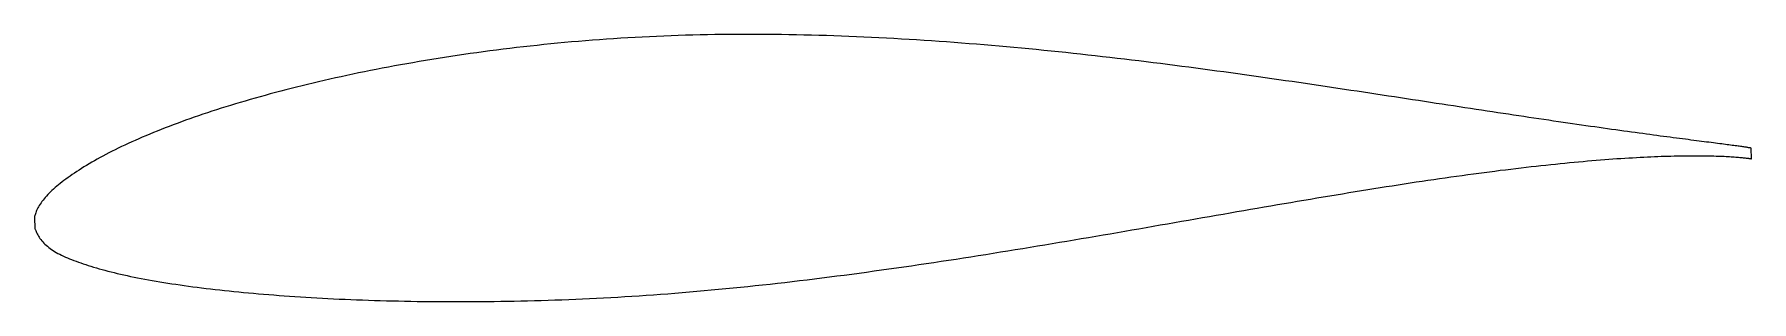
# Model space of a CAD drawing. Header units: metres. Extents: x -19.7 to 40.1, y -3.5 to 5.8.
import ezdxf

# ---------------------------------------------------------------- set-up
doc = ezdxf.new("R2010")
doc.units = ezdxf.units.M

msp = doc.modelspace()

# ---------------------------------------------------------------- linework, layer by layer
msp.add_lwpolyline([(40.06, 1.868), (40.059, 1.869), (40.055, 1.87), (40.05, 1.871), (40.041, 1.873), (40.031, 1.875), (40.018, 1.877), (40.004, 1.88), (39.986, 1.883), (39.967, 1.886), (39.945, 1.89), (39.921, 1.894), (39.895, 1.898), (39.866, 1.902), (39.835, 1.907), (39.802, 1.912), (39.766, 1.917), (39.729, 1.922), (39.689, 1.928), (39.646, 1.934), (39.602, 1.94), (39.555, 1.946), (39.506, 1.953), (39.455, 1.96), (39.401, 1.967), (39.345, 1.974), (39.287, 1.982), (39.227, 1.99), (39.164, 1.998), (39.1, 2.006), (39.033, 2.015), (38.964, 2.024), (38.892, 2.033), (38.819, 2.042), (38.743, 2.052), (38.665, 2.062), (38.585, 2.072), (38.503, 2.083), (38.418, 2.094), (38.331, 2.105), (38.243, 2.116), (38.152, 2.128), (38.058, 2.14), (37.963, 2.152), (37.866, 2.165), (37.766, 2.178), (37.665, 2.191), (37.561, 2.204), (37.455, 2.218), (37.347, 2.232), (37.237, 2.247), (37.125, 2.261), (37.01, 2.277), (36.894, 2.292), (36.776, 2.308), (36.655, 2.324), (36.533, 2.34), (36.409, 2.357), (36.282, 2.374), (36.154, 2.392), (36.023, 2.409), (35.891, 2.427), (35.756, 2.446), (35.62, 2.465), (35.481, 2.484), (35.341, 2.503), (35.199, 2.523), (35.054, 2.544), (34.908, 2.564), (34.76, 2.585), (34.61, 2.607), (34.458, 2.628), (34.305, 2.65), (34.149, 2.673), (33.992, 2.695), (33.833, 2.718), (33.672, 2.742), (33.509, 2.765), (33.344, 2.789), (33.178, 2.814), (33.009, 2.839), (32.839, 2.863), (32.668, 2.889), (32.494, 2.915), (32.319, 2.941), (32.142, 2.967), (31.963, 2.994), (31.783, 3.021), (31.601, 3.048), (31.417, 3.075), (31.232, 3.103), (31.045, 3.131), (30.857, 3.16), (30.667, 3.189), (30.475, 3.218), (30.282, 3.247), (30.087, 3.276), (29.891, 3.306), (29.693, 3.336), (29.494, 3.367), (29.293, 3.397), (29.09, 3.428), (28.887, 3.459), (28.681, 3.491), (28.475, 3.522), (28.267, 3.554), (28.057, 3.586), (27.846, 3.618), (27.634, 3.65), (27.421, 3.683), (27.206, 3.715), (26.989, 3.748), (26.772, 3.781), (26.553, 3.814), (26.333, 3.848), (26.112, 3.881), (25.889, 3.914), (25.665, 3.948), (25.44, 3.981), (25.214, 4.015), (24.987, 4.048), (24.759, 4.082), (24.529, 4.116), (24.298, 4.15), (24.067, 4.183), (23.834, 4.217), (23.6, 4.251), (23.365, 4.285), (23.129, 4.318), (22.892, 4.352), (22.654, 4.385), (22.415, 4.419), (22.176, 4.452), (21.935, 4.485), (21.693, 4.519), (21.451, 4.552), (21.207, 4.585), (20.963, 4.617), (20.718, 4.65), (20.472, 4.682), (20.226, 4.714), (19.978, 4.746), (19.73, 4.778), (19.481, 4.81), (19.231, 4.841), (18.981, 4.872), (18.73, 4.903), (18.478, 4.933), (18.226, 4.963), (17.973, 4.993), (17.72, 5.022), (17.466, 5.052), (17.211, 5.08), (16.956, 5.109), (16.7, 5.137), (16.444, 5.164), (16.187, 5.192), (15.93, 5.218), (15.673, 5.245), (15.415, 5.271), (15.156, 5.296), (14.898, 5.321), (14.639, 5.346), (14.379, 5.37), (14.12, 5.393), (13.86, 5.416), (13.599, 5.439), (13.339, 5.461), (13.078, 5.482), (12.817, 5.503), (12.556, 5.524), (12.294, 5.544), (12.033, 5.563), (11.771, 5.582), (11.509, 5.6), (11.247, 5.617), (10.985, 5.634), (10.723, 5.65), (10.461, 5.666), (10.199, 5.681), (9.937, 5.695), (9.675, 5.709), (9.413, 5.722), (9.152, 5.734), (8.89, 5.745), (8.628, 5.756), (8.366, 5.766), (8.105, 5.776), (7.844, 5.784), (7.583, 5.792), (7.322, 5.799), (7.061, 5.805), (6.801, 5.811), (6.541, 5.816), (6.281, 5.819), (6.022, 5.823), (5.763, 5.825), (5.504, 5.827), (5.245, 5.827), (4.987, 5.827), (4.73, 5.826), (4.473, 5.824), (4.216, 5.821), (3.96, 5.818), (3.704, 5.813), (3.449, 5.808), (3.194, 5.802), (2.94, 5.795), (2.686, 5.787), (2.433, 5.778), (2.181, 5.768), (1.929, 5.757), (1.678, 5.746), (1.428, 5.734), (1.178, 5.721), (0.929, 5.706), (0.681, 5.691), (0.433, 5.676), (0.186, 5.659), (-0.06, 5.642), (-0.305, 5.623), (-0.55, 5.604), (-0.793, 5.584), (-1.036, 5.563), (-1.278, 5.541), (-1.519, 5.519), (-1.759, 5.495), (-1.998, 5.471), (-2.236, 5.446), (-2.473, 5.42), (-2.71, 5.394), (-2.945, 5.367), (-3.179, 5.339), (-3.412, 5.31), (-3.644, 5.281), (-3.876, 5.251), (-4.106, 5.22), (-4.334, 5.189), (-4.562, 5.157), (-4.789, 5.124), (-5.014, 5.091), (-5.239, 5.058), (-5.462, 5.023), (-5.684, 4.988), (-5.905, 4.953), (-6.124, 4.917), (-6.342, 4.88), (-6.559, 4.843), (-6.775, 4.805), (-6.99, 4.767), (-7.203, 4.728), (-7.414, 4.689), (-7.625, 4.649), (-7.834, 4.609), (-8.042, 4.568), (-8.248, 4.527), (-8.453, 4.485), (-8.656, 4.442), (-8.858, 4.4), (-9.059, 4.356), (-9.258, 4.313), (-9.456, 4.268), (-9.652, 4.224), (-9.846, 4.179), (-10.039, 4.133), (-10.231, 4.087), (-10.421, 4.041), (-10.609, 3.994), (-10.796, 3.947), (-10.981, 3.9), (-11.165, 3.852), (-11.347, 3.804), (-11.527, 3.756), (-11.706, 3.707), (-11.883, 3.658), (-12.058, 3.608), (-12.231, 3.559), (-12.403, 3.509), (-12.574, 3.459), (-12.742, 3.408), (-12.909, 3.357), (-13.074, 3.307), (-13.237, 3.255), (-13.398, 3.204), (-13.558, 3.152), (-13.716, 3.101), (-13.872, 3.048), (-14.026, 2.996), (-14.178, 2.944), (-14.328, 2.891), (-14.477, 2.838), (-14.624, 2.785), (-14.769, 2.732), (-14.911, 2.679), (-15.052, 2.626), (-15.192, 2.572), (-15.329, 2.519), (-15.464, 2.465), (-15.597, 2.411), (-15.729, 2.357), (-15.858, 2.303), (-15.985, 2.249), (-16.111, 2.195), (-16.234, 2.141), (-16.355, 2.086), (-16.475, 2.032), (-16.592, 1.977), (-16.707, 1.923), (-16.821, 1.868), (-16.932, 1.814), (-17.041, 1.759), (-17.148, 1.704), (-17.253, 1.649), (-17.356, 1.595), (-17.457, 1.54), (-17.555, 1.486), (-17.652, 1.431), (-17.747, 1.377), (-17.839, 1.323), (-17.929, 1.269), (-18.017, 1.215), (-18.103, 1.162), (-18.187, 1.109), (-18.269, 1.056), (-18.349, 1.003), (-18.426, 0.951), (-18.501, 0.899), (-18.574, 0.848), (-18.645, 0.796), (-18.714, 0.746), (-18.781, 0.695), (-18.845, 0.645), (-18.907, 0.595), (-18.967, 0.545), (-19.025, 0.495), (-19.08, 0.446), (-19.134, 0.397), (-19.185, 0.348), (-19.234, 0.3), (-19.28, 0.252), (-19.325, 0.204), (-19.367, 0.156), (-19.407, 0.108), (-19.445, 0.061), (-19.48, 0.015), (-19.513, -0.032), (-19.544, -0.077), (-19.573, -0.123), (-19.6, -0.167), (-19.624, -0.211), (-19.646, -0.254), (-19.666, -0.296), (-19.683, -0.337), (-19.699, -0.376), (-19.712, -0.413), (-19.723, -0.447), (-19.732, -0.478), (-19.739, -0.504), (-19.744, -0.525), (-19.746, -0.538), (-19.731, -0.92), (-19.73, -0.923), (-19.726, -0.932), (-19.72, -0.947), (-19.711, -0.968), (-19.699, -0.997), (-19.685, -1.032), (-19.669, -1.069), (-19.65, -1.108), (-19.629, -1.149), (-19.605, -1.19), (-19.58, -1.231), (-19.552, -1.271), (-19.521, -1.312), (-19.489, -1.352), (-19.454, -1.392), (-19.417, -1.431), (-19.378, -1.469), (-19.337, -1.507), (-19.293, -1.545), (-19.247, -1.581), (-19.199, -1.618), (-19.149, -1.653), (-19.096, -1.688), (-19.042, -1.722), (-18.985, -1.756), (-18.925, -1.79), (-18.864, -1.822), (-18.801, -1.855), (-18.735, -1.886), (-18.667, -1.918), (-18.597, -1.948), (-18.525, -1.979), (-18.45, -2.009), (-18.373, -2.039), (-18.295, -2.068), (-18.214, -2.097), (-18.131, -2.126), (-18.045, -2.155), (-17.958, -2.183), (-17.868, -2.212), (-17.777, -2.24), (-17.683, -2.268), (-17.587, -2.296), (-17.489, -2.324), (-17.388, -2.351), (-17.286, -2.379), (-17.182, -2.406), (-17.075, -2.433), (-16.967, -2.46), (-16.856, -2.486), (-16.744, -2.513), (-16.629, -2.539), (-16.512, -2.564), (-16.393, -2.59), (-16.273, -2.615), (-16.15, -2.64), (-16.025, -2.664), (-15.898, -2.688), (-15.769, -2.712), (-15.639, -2.735), (-15.506, -2.758), (-15.371, -2.781), (-15.235, -2.803), (-15.096, -2.825), (-14.956, -2.847), (-14.813, -2.868), (-14.669, -2.889), (-14.523, -2.909), (-14.375, -2.93), (-14.225, -2.95), (-14.073, -2.97), (-13.92, -2.989), (-13.764, -3.008), (-13.607, -3.027), (-13.448, -3.045), (-13.287, -3.063), (-13.125, -3.081), (-12.96, -3.098), (-12.794, -3.115), (-12.626, -3.132), (-12.457, -3.148), (-12.285, -3.164), (-12.112, -3.18), (-11.938, -3.195), (-11.761, -3.21), (-11.583, -3.224), (-11.403, -3.239), (-11.222, -3.252), (-11.039, -3.266), (-10.854, -3.279), (-10.668, -3.292), (-10.48, -3.304), (-10.291, -3.316), (-10.1, -3.327), (-9.908, -3.338), (-9.714, -3.349), (-9.518, -3.36), (-9.321, -3.369), (-9.123, -3.379), (-8.923, -3.388), (-8.722, -3.396), (-8.519, -3.404), (-8.315, -3.412), (-8.109, -3.419), (-7.902, -3.426), (-7.694, -3.432), (-7.484, -3.438), (-7.273, -3.443), (-7.06, -3.448), (-6.847, -3.453), (-6.632, -3.456), (-6.416, -3.46), (-6.198, -3.462), (-5.979, -3.465), (-5.76, -3.467), (-5.538, -3.468), (-5.316, -3.469), (-5.093, -3.469), (-4.868, -3.469), (-4.642, -3.469), (-4.415, -3.467), (-4.187, -3.466), (-3.958, -3.464), (-3.728, -3.461), (-3.497, -3.458), (-3.264, -3.454), (-3.031, -3.45), (-2.797, -3.445), (-2.562, -3.44), (-2.326, -3.433), (-2.088, -3.426), (-1.85, -3.419), (-1.611, -3.411), (-1.372, -3.403), (-1.131, -3.394), (-0.889, -3.384), (-0.647, -3.373), (-0.404, -3.362), (-0.16, -3.35), (0.085, -3.338), (0.33, -3.324), (0.576, -3.31), (0.823, -3.296), (1.071, -3.28), (1.319, -3.264), (1.568, -3.248), (1.818, -3.23), (2.068, -3.212), (2.319, -3.193), (2.57, -3.173), (2.822, -3.153), (3.074, -3.132), (3.327, -3.111), (3.581, -3.088), (3.835, -3.065), (4.089, -3.042), (4.344, -3.017), (4.599, -2.992), (4.855, -2.967), (5.111, -2.94), (5.368, -2.913), (5.624, -2.886), (5.882, -2.858), (6.139, -2.829), (6.397, -2.799), (6.655, -2.769), (6.913, -2.739), (7.172, -2.708), (7.43, -2.676), (7.689, -2.644), (7.948, -2.611), (8.208, -2.578), (8.467, -2.544), (8.726, -2.51), (8.986, -2.475), (9.246, -2.44), (9.506, -2.404), (9.765, -2.368), (10.025, -2.332), (10.285, -2.295), (10.545, -2.258), (10.804, -2.22), (11.064, -2.182), (11.324, -2.144), (11.583, -2.105), (11.843, -2.066), (12.102, -2.027), (12.361, -1.987), (12.62, -1.947), (12.879, -1.907), (13.137, -1.866), (13.396, -1.825), (13.654, -1.784), (13.912, -1.743), (14.169, -1.702), (14.426, -1.66), (14.683, -1.618), (14.94, -1.576), (15.196, -1.534), (15.452, -1.492), (15.707, -1.45), (15.962, -1.407), (16.217, -1.364), (16.471, -1.321), (16.724, -1.278), (16.978, -1.236), (17.23, -1.193), (17.482, -1.15), (17.734, -1.106), (17.985, -1.063), (18.235, -1.02), (18.485, -0.977), (18.734, -0.934), (18.982, -0.89), (19.23, -0.847), (19.477, -0.804), (19.723, -0.761), (19.969, -0.719), (20.214, -0.676), (20.458, -0.633), (20.702, -0.591), (20.944, -0.548), (21.186, -0.506), (21.427, -0.464), (21.667, -0.422), (21.906, -0.38), (22.145, -0.339), (22.382, -0.298), (22.619, -0.257), (22.854, -0.216), (23.089, -0.175), (23.323, -0.135), (23.556, -0.095), (23.787, -0.056), (24.018, -0.016), (24.248, 0.023), (24.476, 0.061), (24.704, 0.1), (24.93, 0.138), (25.155, 0.176), (25.38, 0.213), (25.603, 0.25), (25.825, 0.286), (26.045, 0.323), (26.265, 0.358), (26.483, 0.394), (26.7, 0.429), (26.916, 0.463), (27.131, 0.497), (27.344, 0.531), (27.556, 0.564), (27.767, 0.597), (27.976, 0.629), (28.184, 0.661), (28.391, 0.692), (28.596, 0.723), (28.8, 0.753), (29.003, 0.782), (29.204, 0.812), (29.404, 0.84), (29.602, 0.868), (29.799, 0.896), (29.994, 0.923), (30.188, 0.95), (30.381, 0.976), (30.572, 1.001), (30.761, 1.026), (30.949, 1.05), (31.135, 1.074), (31.319, 1.098), (31.503, 1.12), (31.684, 1.142), (31.864, 1.164), (32.042, 1.185), (32.219, 1.206), (32.393, 1.226), (32.567, 1.245), (32.738, 1.264), (32.908, 1.283), (33.076, 1.3), (33.243, 1.318), (33.407, 1.334), (33.57, 1.351), (33.731, 1.366), (33.891, 1.381), (34.048, 1.396), (34.204, 1.41), (34.358, 1.423), (34.51, 1.436), (34.661, 1.449), (34.809, 1.461), (34.956, 1.472), (35.101, 1.483), (35.243, 1.494), (35.384, 1.504), (35.523, 1.513), (35.661, 1.522), (35.796, 1.53), (35.929, 1.538), (36.061, 1.545), (36.19, 1.552), (36.317, 1.559), (36.443, 1.565), (36.566, 1.571), (36.688, 1.576), (36.807, 1.58), (36.925, 1.585), (37.04, 1.589), (37.154, 1.592), (37.265, 1.595), (37.375, 1.598), (37.482, 1.6), (37.587, 1.602), (37.69, 1.604), (37.791, 1.605), (37.89, 1.606), (37.987, 1.606), (38.082, 1.606), (38.174, 1.606), (38.265, 1.606), (38.353, 1.605), (38.439, 1.604), (38.523, 1.603), (38.605, 1.602), (38.685, 1.6), (38.763, 1.598), (38.838, 1.596), (38.911, 1.593), (38.982, 1.591), (39.051, 1.588), (39.118, 1.585), (39.183, 1.582), (39.245, 1.579), (39.305, 1.576), (39.363, 1.572), (39.418, 1.568), (39.472, 1.565), (39.523, 1.561), (39.572, 1.557), (39.619, 1.553), (39.663, 1.549), (39.705, 1.545), (39.745, 1.542), (39.783, 1.538), (39.818, 1.534), (39.851, 1.53), (39.882, 1.526), (39.911, 1.523), (39.937, 1.519), (39.961, 1.516), (39.983, 1.512), (40.003, 1.509), (40.02, 1.506), (40.035, 1.504), (40.047, 1.501), (40.058, 1.499), (40.066, 1.497), (40.072, 1.496), (40.075, 1.495), (40.076, 1.494), (40.06, 1.868)], close=True)

doc.saveas('drawing.dxf')
